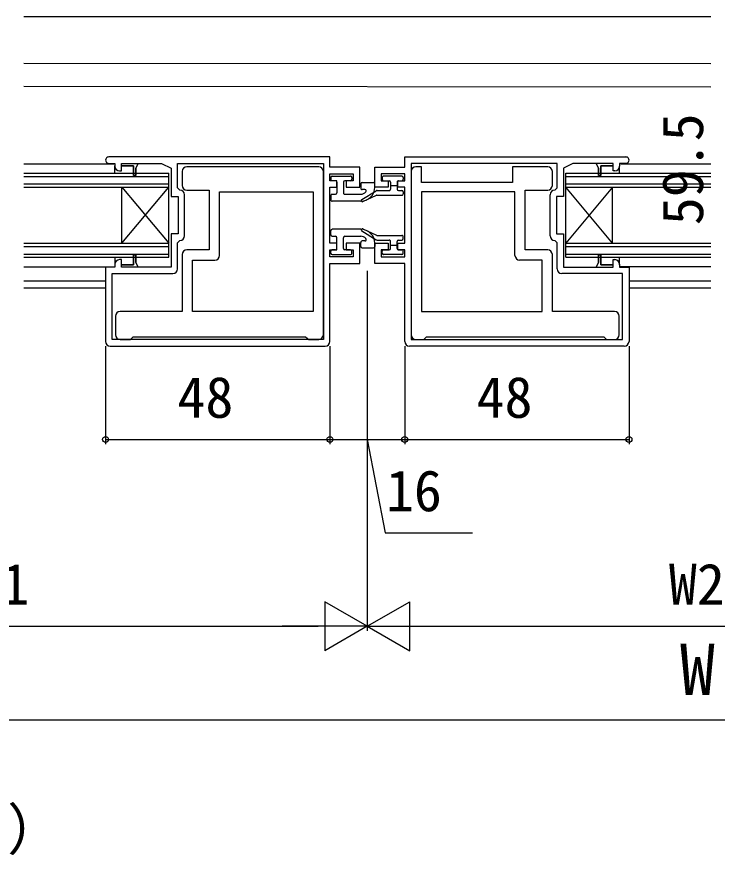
# Model space of a CAD drawing. Units: millimetres, scale not verified. Extents: x -525 to 525, y -782 to 777.
# Drawn here: x -315.6 to -165.7, y -557.5 to -378 of the extents above; entities that cross this region are included whole.
import ezdxf
from ezdxf.enums import TextEntityAlignment as Align

# ---------------------------------------------------------------- set-up
doc = ezdxf.new("R2010")
doc.units = ezdxf.units.MM
doc.header["$LTSCALE"] = 4
for name, color, linetype in [('0-1_USER1', 3, 'Continuous'), ('0-2_YKK_11', 7, 'Continuous'), ('0-3_YKK_12', 2, 'Continuous'), ('0-4_YKK_13', 4, 'Continuous'), ('0-6_YKK_D', 6, 'Continuous')]:
    doc.layers.add(name, color=color, linetype=linetype)
doc.styles.add('ＭＳ ゴシック', font='')
doc.styles.get('ＭＳ ゴシック').set_extended_font_data('MS Gothic')

msp = doc.modelspace()

# ---------------------------------------------------------------- linework, layer by layer
at = {"layer": '0-2_YKK_11'}
for p, q in [((-248.563, -408), (-295.863, -408)), ((-232.563, -408), (-185.263, -408)), ((-250.963, -410.1), (-279.163, -410.1)), ((-280.163, -411.1), (-280.163, -414.1)), ((-249.963, -446.1), (-249.963, -411.1)), ((-231.163, -411.1), (-231.163, -446.1)), ((-200.963, -414.1), (-200.963, -411.1)), ((-279.663, -424.9), (-279.663, -416.1)), ((-201.463, -424.9), (-201.463, -416.1)), ((-294.463, -442.1), (-294.463, -446.1)), ((-186.663, -446.1), (-186.663, -442.1)), ((-295.563, -448.5), (-249.563, -448.5)), ((-185.563, -448.5), (-231.563, -448.5))]:
    msp.add_line(p, q, dxfattribs=at)
for points in [[(-248.563, -447.5), (-248.563, -430.8), (-242.163, -430.8), (-242.163, -426.5), (-245.063, -426.5), (-245.063, -427.9), (-243.563, -427.9), (-243.563, -429.4), (-248.563, -429.4), (-248.563, -427.9), (-247.063, -427.9), (-247.063, -426.5), (-248.563, -426.5), (-248.563, -414.5), (-247.063, -414.5), (-247.063, -413.1), (-248.563, -413.1), (-248.563, -411.6), (-243.563, -411.6), (-243.563, -413.1), (-245.063, -413.1), (-245.063, -414.5), (-242.163, -414.5), (-242.163, -410.2), (-248.563, -410.2), (-248.563, -408)], [(-232.563, -447.5), (-232.563, -430.8), (-238.963, -430.8), (-238.963, -426.5), (-236.063, -426.5), (-236.063, -427.9), (-237.563, -427.9), (-237.563, -429.4), (-232.563, -429.4), (-232.563, -427.9), (-234.063, -427.9), (-234.063, -426.5), (-232.563, -426.5), (-232.563, -414.5), (-234.063, -414.5), (-234.063, -413.1), (-232.563, -413.1), (-232.563, -411.6), (-237.563, -411.6), (-237.563, -413.1), (-236.063, -413.1), (-236.063, -414.5), (-238.963, -414.5), (-238.963, -410.2), (-232.563, -410.2), (-232.563, -408)], [(-295.863, -409.4), (-294.563, -409.4), (-294.563, -410)], [(-293.563, -411), (-293.163, -411), (-293.163, -409.9), (-290.563, -409.9), (-290.563, -412), (-290.063, -412), (-290.063, -410.4), (-289.563, -409.4), (-284.563, -409.4), (-282.563, -410.4), (-282.563, -416.5), (-281.063, -416.5), (-281.063, -424.5), (-282.563, -424.5), (-282.563, -431.6), (-289.563, -431.6), (-290.063, -430.6), (-290.063, -429), (-290.563, -429), (-290.563, -431.1), (-293.163, -431.1), (-293.163, -430), (-293.563, -430)], [(-280.663, -415.1), (-281.163, -414.6), (-281.163, -409.4), (-249.963, -409.4), (-249.963, -447.1)], [(-200.463, -415.1), (-199.963, -414.6), (-199.963, -409.4), (-231.163, -409.4), (-231.163, -447.1)], [(-201.963, -410.1), (-209.463, -410.1), (-209.463, -413.5), (-228.963, -413.5), (-228.963, -410.1), (-230.163, -410.1)], [(-187.563, -411), (-187.963, -411), (-187.963, -409.9), (-190.563, -409.9), (-190.563, -412), (-191.063, -412), (-191.063, -410.4), (-191.563, -409.4), (-196.563, -409.4), (-198.563, -410.4), (-198.563, -416.5), (-200.063, -416.5), (-200.063, -424.5), (-198.563, -424.5), (-198.563, -431.6), (-191.563, -431.6), (-191.063, -430.6), (-191.063, -429), (-190.563, -429), (-190.563, -431.1), (-187.963, -431.1), (-187.963, -430), (-187.563, -430)], [(-185.263, -409.4), (-186.563, -409.4), (-186.563, -410)], [(-279.163, -415.1), (-274.363, -415.1), (-274.363, -427.9), (-279.163, -427.9)], [(-272.163, -429.1), (-272.163, -415.5), (-252.163, -415.5), (-252.163, -441.1)], [(-208.963, -429.1), (-208.963, -415.5), (-228.963, -415.5), (-228.963, -441.1)], [(-201.963, -427.9), (-206.763, -427.9), (-206.763, -415.1), (-201.963, -415.1)], [(-281.163, -432), (-281.163, -426.4), (-280.663, -425.9)], [(-199.963, -432), (-199.963, -426.4), (-200.463, -425.9)], [(-280.163, -428.9), (-280.163, -441.1), (-293.463, -441.1)], [(-187.663, -441.1), (-200.963, -441.1), (-200.963, -428.9)], [(-252.163, -441.1), (-277.963, -441.1), (-277.963, -430.1), (-273.163, -430.1)], [(-228.963, -441.1), (-203.163, -441.1), (-203.163, -430.1), (-207.963, -430.1)], [(-294.563, -431), (-294.563, -431.6), (-296.563, -431.6), (-296.563, -447.5)], [(-186.563, -431), (-186.563, -431.6), (-184.563, -431.6), (-184.563, -447.5)], [(-249.963, -447.1), (-295.163, -447.1), (-295.163, -433), (-282.163, -433)], [(-231.163, -447.1), (-185.963, -447.1), (-185.963, -433), (-198.963, -433)], [(-293.463, -447.1), (-291.263, -447.1), (-290.963, -446.8), (-290.663, -446.5)], [(-290.663, -446.5), (-253.763, -446.5), (-253.463, -446.8), (-253.163, -447.1), (-250.963, -447.1)], [(-230.163, -447.1), (-228.463, -447.1), (-228.163, -446.8), (-227.863, -446.5)], [(-227.863, -446.5), (-189.963, -446.5), (-189.663, -446.8), (-189.363, -447.1), (-187.663, -447.1)]]:
    msp.add_lwpolyline(points, dxfattribs=at)
for points in [[(-293.163, -409.4), (-289.563, -409.4), (-290.063, -410.4), (-290.063, -412), (-290.563, -412), (-290.563, -409.9), (-293.163, -409.9)], [(-187.963, -409.4), (-191.563, -409.4), (-191.063, -410.4), (-191.063, -412), (-190.563, -412), (-190.563, -409.9), (-187.963, -409.9)], [(-289.563, -431.6), (-293.163, -431.6), (-293.163, -431.1), (-290.563, -431.1), (-290.563, -429), (-290.063, -429), (-290.063, -430.6)], [(-191.563, -431.6), (-187.963, -431.6), (-187.963, -431.1), (-190.563, -431.1), (-190.563, -429), (-191.063, -429), (-191.063, -430.6)]]:
    msp.add_lwpolyline(points, close=True, dxfattribs=at)
for centre, radius, start, end in [((-295.863, -408.7), 0.7, 89.99999, 270.00001), ((-185.263, -408.7), 0.7, 269.99999, 90.00001), ((-293.563, -410), 1, 180.00001, 269.99999), ((-279.163, -411.1), 1, 90.00001, 179.99999), ((-250.963, -411.1), 1, 0.00001, 89.99999), ((-230.163, -411.1), 1, 90.00001, 179.99999), ((-201.963, -411.1), 1, 0.00001, 89.99999), ((-187.563, -410), 1, 270.00001, 359.99999), ((-279.163, -414.1), 1, 180.00001, 269.99999), ((-201.963, -414.1), 1, 270.00001, 359.99999), ((-280.663, -416.1), 1, 0.00001, 89.99999), ((-200.463, -416.1), 1, 90.00001, 179.99999), ((-280.663, -424.9), 1, 270.00001, 359.99999), ((-200.463, -424.9), 1, 180.00001, 269.99999), ((-279.163, -428.9), 1, 90.00001, 179.99999), ((-201.963, -428.9), 1, 0.00001, 89.99999), ((-293.563, -431), 1, 90.00001, 179.99999), ((-273.163, -429.1), 1, 270.00001, 359.99999), ((-207.963, -429.1), 1, 180.00001, 269.99999), ((-187.563, -431), 1, 0.00001, 89.99999), ((-282.163, -432), 1, 270.00001, 359.99999), ((-198.963, -432), 1, 180.00001, 269.99999), ((-293.463, -442.1), 1, 90.00001, 179.99999), ((-187.663, -442.1), 1, 0.00001, 89.99999), ((-293.463, -446.1), 1, 180.00001, 269.99999), ((-250.963, -446.1), 1, 270.00001, 359.99999), ((-230.163, -446.1), 1, 180.00001, 269.99999), ((-187.663, -446.1), 1, 270.00001, 359.99999), ((-295.563, -447.5), 1, 180.00001, 269.99999), ((-249.563, -447.5), 1, 270.00001, 359.99999), ((-231.563, -447.5), 1, 180.00001, 269.99999), ((-185.563, -447.5), 1, 270.00001, 359.99999)]:
    msp.add_arc(centre, radius, start, end, dxfattribs=at)
at = {"layer": '0-3_YKK_12'}
for p, q in [((-167.063, -378), (-314.063, -378)), ((-314.063, -387.9), (-167.063, -387.996)), ((-314.063, -392.891), (-167.063, -392.983)), ((-314.063, -409.484), (-294.785, -409.484)), ((-294.563, -411.5), (-294.563, -409.884)), ((-186.563, -411.5), (-186.563, -410.011)), ((-186.338, -409.484), (-167.063, -409.5)), ((-314.063, -411.5), (-283.063, -411.5)), ((-314.063, -412.2), (-283.063, -412.2)), ((-283.063, -429.5), (-283.063, -411.5)), ((-198.063, -411.5), (-167.063, -411.5)), ((-198.063, -429.5), (-198.063, -411.5)), ((-198.063, -412.2), (-167.063, -412.2)), ((-314.063, -413.8), (-283.063, -413.8)), ((-314.063, -414.5), (-283.063, -414.5)), ((-293.063, -426.5), (-293.063, -414.5)), ((-293.063, -426.5), (-283.063, -414.5)), ((-293.063, -414.5), (-283.063, -426.5)), ((-198.063, -413.8), (-167.063, -413.8)), ((-198.063, -414.5), (-167.063, -414.5)), ((-188.063, -426.5), (-198.063, -414.5)), ((-188.063, -414.5), (-198.063, -426.5)), ((-188.063, -426.5), (-188.063, -414.5)), ((-314.063, -426.5), (-283.063, -426.5)), ((-314.063, -427.2), (-283.063, -427.2)), ((-198.063, -426.5), (-167.063, -426.5)), ((-198.063, -427.2), (-167.063, -427.2)), ((-314.063, -428.8), (-283.063, -428.8)), ((-198.063, -428.8), (-167.063, -428.8)), ((-314.063, -429.5), (-283.063, -429.5)), ((-294.563, -429.5), (-294.563, -431.116)), ((-198.063, -429.5), (-167.063, -429.5)), ((-186.563, -431.084), (-186.563, -429.5)), ((-314.063, -431.516), (-294.785, -431.516)), ((-186.384, -431.484), (-167.063, -431.484)), ((-314.063, -434.5), (-296.563, -434.5)), ((-314.063, -436), (-296.563, -436)), ((-184.563, -434.5), (-167.063, -434.5)), ((-184.563, -436), (-167.063, -436))]:
    msp.add_line(p, q, dxfattribs=at)
at = {"layer": '0-4_YKK_13'}
for p, q in [((-248.363, -412.4), (-248.363, -412.8)), ((-248.063, -412.1), (-244.163, -412.1)), ((-243.863, -412.4), (-243.863, -412.8)), ((-237.363, -412.4), (-237.363, -412.8)), ((-233.163, -412.1), (-237.063, -412.1)), ((-232.863, -412.4), (-232.863, -412.8)), ((-247.363, -413.1), (-248.063, -413.1)), ((-247.063, -413.4), (-247.063, -415.7)), ((-245.663, -413.4), (-245.663, -415.7)), ((-244.163, -413.1), (-245.363, -413.1)), ((-241.963, -413.8), (-241.963, -414.7)), ((-241.663, -413.5), (-239.263, -413.5)), ((-238.963, -414.5), (-238.963, -413.8)), ((-237.063, -413.1), (-235.863, -413.1)), ((-235.563, -413.4), (-235.563, -414.9)), ((-235.563, -414.1), (-234.163, -414.1)), ((-234.163, -413.4), (-234.163, -414.9)), ((-233.863, -413.1), (-233.163, -413.1)), ((-248.363, -416.3), (-248.363, -417.2)), ((-248.063, -416), (-247.363, -416)), ((-245.363, -416), (-241.858, -416)), ((-241.743, -417.137), (-238.634, -415.244)), ((-241.068, -415), (-241.663, -415)), ((-241.507, -417.577), (-238.623, -416.228)), ((-238.496, -416.2), (-233.163, -416.2)), ((-238.478, -415.2), (-235.863, -415.2)), ((-233.863, -415.2), (-233.163, -415.2)), ((-232.863, -415.5), (-232.863, -415.9)), ((-241.963, -417.5), (-248.063, -417.5)), ((-241.963, -423.5), (-248.063, -423.5)), ((-241.507, -423.424), (-238.623, -424.772)), ((-248.363, -424.7), (-248.363, -423.8)), ((-248.063, -425), (-247.363, -425)), ((-247.063, -427.6), (-247.063, -425.3)), ((-245.663, -427.6), (-245.663, -425.3)), ((-245.363, -425), (-241.858, -425)), ((-241.743, -423.863), (-238.634, -425.756)), ((-238.496, -424.8), (-233.163, -424.8)), ((-232.863, -425.5), (-232.863, -425.1)), ((-241.963, -427.2), (-241.963, -426.3)), ((-241.068, -426), (-241.663, -426)), ((-238.963, -426.5), (-238.963, -427.2)), ((-238.478, -425.8), (-235.863, -425.8)), ((-235.563, -427.6), (-235.563, -426.1)), ((-235.563, -426.9), (-234.163, -426.9)), ((-234.163, -427.6), (-234.163, -426.1)), ((-233.863, -425.8), (-233.163, -425.8)), ((-248.363, -428.6), (-248.363, -428.2)), ((-247.363, -427.9), (-248.063, -427.9)), ((-248.063, -428.9), (-244.163, -428.9)), ((-244.163, -427.9), (-245.363, -427.9)), ((-243.863, -428.6), (-243.863, -428.2)), ((-241.663, -427.5), (-239.263, -427.5)), ((-237.363, -428.6), (-237.363, -428.2)), ((-237.063, -427.9), (-235.863, -427.9)), ((-233.163, -428.9), (-237.063, -428.9)), ((-233.863, -427.9), (-233.163, -427.9)), ((-232.863, -428.6), (-232.863, -428.2))]:
    msp.add_line(p, q, dxfattribs=at)
for centre, radius, start, end in [((-248.063, -412.4), 0.3, 90, 179.99916), ((-248.063, -412.8), 0.3, 179.99916, 270), ((-244.163, -412.4), 0.3, 359.99916, 90), ((-244.163, -412.8), 0.3, 270, 359.99916), ((-237.063, -412.4), 0.3, 90, 180.0005), ((-237.063, -412.8), 0.3, 180.0005, 270), ((-233.163, -412.4), 0.3, 0.0005, 90), ((-233.163, -412.8), 0.3, 270, 0.0005), ((-247.363, -413.4), 0.3, 359.99916, 90), ((-245.363, -413.4), 0.3, 90, 179.99916), ((-241.663, -413.8), 0.3, 90, 179.99983), ((-241.963, -414.5), 3, 270, 0.0005), ((-239.263, -413.8), 0.3, 0.0005, 90), ((-235.863, -413.4), 0.3, 0.0005, 90), ((-233.863, -413.4), 0.3, 90, 180.0005), ((-248.063, -416.3), 0.3, 90, 179.99916), ((-247.363, -415.7), 0.3, 270, 359.99916), ((-245.363, -415.7), 0.3, 179.99916, 270), ((-241.663, -414.7), 0.3, 179.99983, 270), ((-241.963, -414.5), 1.5, 270, 318.19309), ((-241.068, -415.3), 0.3, 318.19309, 90), ((-238.478, -415.5), 0.3, 90, 121.34079), ((-238.496, -416.5), 0.3, 90, 115.05933), ((-235.863, -414.9), 0.3, 270, 0.0005), ((-233.863, -414.9), 0.3, 180.0005, 270), ((-233.163, -415.5), 0.3, 0.0005, 90), ((-233.163, -415.9), 0.3, 270, 0.0005), ((-248.063, -417.2), 0.3, 179.99916, 270), ((-241.613, -417.35), 0.25, 119.8405, 294.77862), ((-248.063, -423.8), 0.3, 90, 180.00084), ((-241.963, -426.5), 3, 359.9995, 90), ((-241.613, -423.65), 0.25, 65.22138, 240.1595), ((-248.063, -424.7), 0.3, 180.00084, 270), ((-247.363, -425.3), 0.3, 0.00084, 90), ((-245.363, -425.3), 0.3, 90, 180.00084), ((-241.963, -426.5), 1.5, 41.80691, 90), ((-238.496, -424.5), 0.3, 244.94067, 270), ((-233.163, -425.1), 0.3, 359.9995, 90), ((-241.663, -426.3), 0.3, 90, 180.00017), ((-241.663, -427.2), 0.3, 180.00017, 270), ((-241.068, -425.7), 0.3, 270, 41.80691), ((-239.263, -427.2), 0.3, 270, 359.9995), ((-238.478, -425.5), 0.3, 238.65921, 270), ((-235.863, -426.1), 0.3, 359.9995, 90), ((-233.863, -426.1), 0.3, 90, 179.9995), ((-233.163, -425.5), 0.3, 270, 359.9995), ((-248.063, -428.2), 0.3, 90, 180.00084), ((-248.063, -428.6), 0.3, 180.00084, 270), ((-247.363, -427.6), 0.3, 270, 0.00084), ((-245.363, -427.6), 0.3, 180.00084, 270), ((-244.163, -428.2), 0.3, 0.00084, 90), ((-244.163, -428.6), 0.3, 270, 0.00084), ((-237.063, -428.2), 0.3, 90, 179.9995), ((-237.063, -428.6), 0.3, 179.9995, 270), ((-235.863, -427.6), 0.3, 270, 359.9995), ((-233.863, -427.6), 0.3, 179.9995, 270), ((-233.163, -428.2), 0.3, 359.9995, 90), ((-233.163, -428.6), 0.3, 270, 359.9995)]:
    msp.add_arc(centre, radius, start, end, dxfattribs=at)
at = {"layer": '0-6_YKK_D'}
for p, q in [((-240.563, -432.395), (-240.563, -509.5)), ((-240.563, -432.395), (-240.563, -509.5)), ((-296.563, -448.5), (-296.563, -469.5)), ((-248.563, -448.5), (-248.563, -469.5)), ((-248.563, -448.5), (-248.563, -469.5)), ((-232.563, -448.5), (-232.563, -469.5)), ((-232.563, -448.5), (-232.563, -469.5)), ((-184.563, -448.5), (-184.563, -469.5)), ((-296.563, -468.5), (-248.563, -468.5)), ((-248.563, -468.5), (-232.563, -468.5)), ((-232.563, -468.5), (-184.563, -468.5)), ((-240.563, -508.5), (-249.656, -503.25)), ((-249.656, -503.25), (-249.656, -513.75)), ((-240.563, -508.5), (-231.469, -503.25)), ((-231.469, -513.75), (-231.469, -503.25)), ((-380.063, -508.5), (-251.063, -508.5)), ((-240.563, -508.5), (-258.749, -508.5)), ((-240.563, -508.5), (-249.656, -513.75)), ((-240.563, -508.5), (-231.469, -513.75)), ((-240.563, -508.5), (-222.376, -508.5)), ((-230.063, -508.5), (-101.063, -508.5)), ((-380.063, -528.5), (48.937, -528.5))]:
    msp.add_line(p, q, dxfattribs=at)
msp.add_lwpolyline([(-240.563, -468.5), (-236.739, -488.5), (-218.08, -488.5)], dxfattribs=at)
for centre in [(-296.563, -468.5), (-248.563, -468.5), (-248.563, -468.5), (-232.563, -468.5), (-232.563, -468.5), (-184.563, -468.5)]:
    msp.add_circle(centre, 0.637, dxfattribs=at)

# ---------------------------------------------------------------- texts
at = {"layer": '0-1_USER1', "style": 'ＭＳ ゴシック'}
msp.add_text('●両袖タイプ（外・内・外）', height=8.798, dxfattribs=at).set_placement((-461.636, -559), align=Align.BOTTOM_LEFT)
at = {"layer": '0-6_YKK_D', "style": 'ＭＳ ゴシック'}
msp.add_text('59.5', height=8.798, rotation=90, dxfattribs=at).set_placement((-166.063, -422.614), align=Align.BOTTOM_LEFT)
for s, height, p in [('48', 8.798, (-281.188, -466.5)), ('48', 8.798, (-217.188, -466.5)), ('16', 8.798, (-236.58, -486.5)), ('W1', 8.798, (-324.835, -506.5)), ('W2', 8.798, (-176.028, -506.5)), ('W', 11, (-173.659, -526.5))]:
    msp.add_text(s, height=height, dxfattribs=at).set_placement(p, align=Align.BOTTOM_LEFT)

doc.saveas('drawing.dxf')
